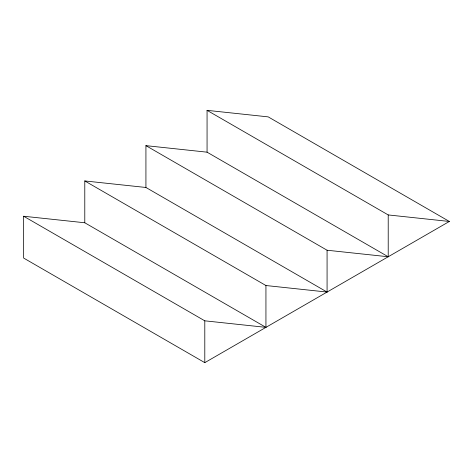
<?xml version="1.0" encoding="UTF-8"?>
<svg xmlns="http://www.w3.org/2000/svg" width="473" height="473" viewBox="0 0 473 473"><rect width="100%" height="100%" fill="white"/><g stroke="black" fill="none" stroke-linecap="round" stroke-linejoin="round"><path stroke-width="0.71" d="M84.785 222.771L84.785 180.94L265.938 285.526L265.938 327.357L84.785 222.771L23.65 216.238L23.65 258.069L204.797 362.655L449.35 221.465L268.203 116.878L207.062 110.345L207.062 152.176L388.215 256.762L388.215 214.931L207.062 110.345M145.926 145.643L327.074 250.229L327.074 292.06L145.926 187.474L145.926 145.643L207.062 152.176M84.785 180.94L145.926 187.474M388.215 214.931L449.35 221.465M327.074 250.229L388.215 256.762M265.938 285.526L327.074 292.06M23.65 216.238L204.797 320.824L265.938 327.357M204.797 320.824L204.797 362.655"/></g></svg>
